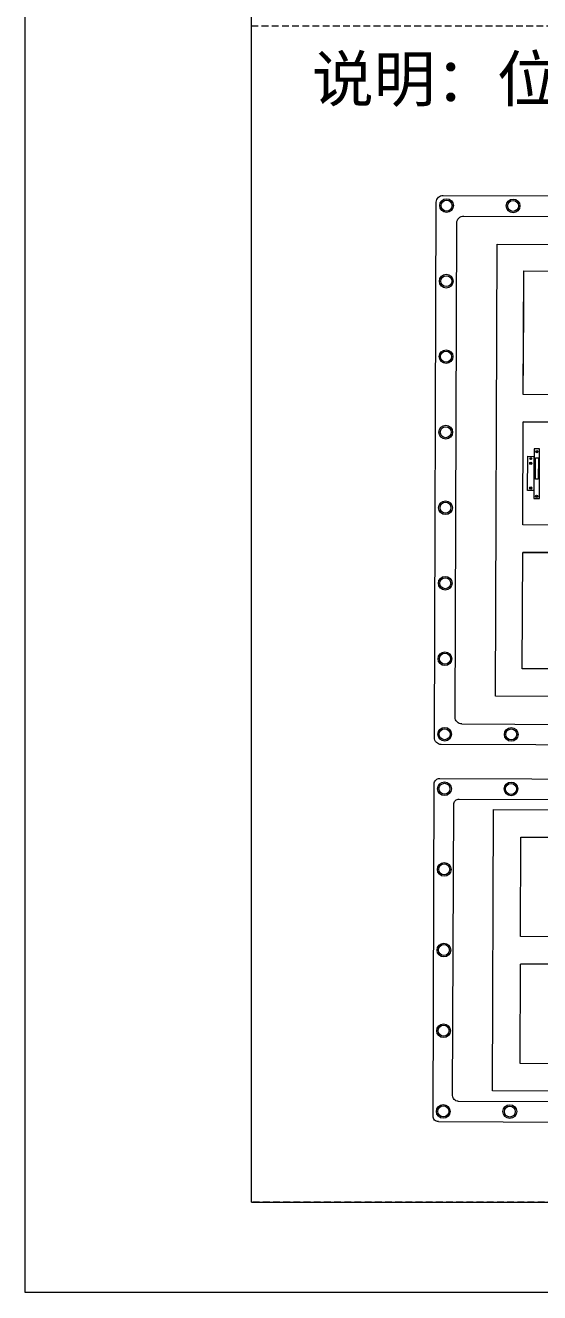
# Model space of a CAD drawing. Header units: millimetres. Extents: x 32721 to 103787, y 57624 to 127312.
# Drawn here: x 37450 to 37829, y 61252 to 62185 of the extents above; entities that cross this region are included whole.
import ezdxf

# ---------------------------------------------------------------- set-up
doc = ezdxf.new("R2010")
doc.units = ezdxf.units.MM
doc.header["$LTSCALE"] = 10
doc.linetypes.add('DASHED', pattern=[0.75, 0.5, -0.25])
doc.layers.get('0').update_dxf_attribs({"lineweight": 18})
for name, color, linetype, lineweight in [('1轮廓实线层', 7, 'Continuous', 18), ('2细线层', 4, 'Continuous', 18), ('图框层', 7, 'Continuous', 18)]:
    doc.layers.add(name, color=color, linetype=linetype, lineweight=lineweight)
doc.styles.add('FS', font='')
doc.styles.get('FS').set_extended_font_data('宋体')

msp = doc.modelspace()

# ---------------------------------------------------------------- linework, layer by layer
at = {"layer": '1轮廓实线层'}
for p, q in [((37757.48, 62059.9), (38454.95, 62057.38)), ((37772.59, 62044.68), (38439.73, 62042.27)), ((37795.97, 61691.18), (37797.17, 62024)), ((37797.17, 62024), (38415, 62021.77)), ((37816.49, 61913.25), (37816.82, 62004.22)), ((37816.82, 62004.22), (38395.21, 62002.14)), ((37816.76, 61990.32), (37816.53, 61927.15)), ((37816.76, 61990.32), (37816.53, 61927.15)), ((38192.22, 61911.89), (37816.48, 61913.25)), ((38394.88, 61911.16), (37816.49, 61913.25)), ((37816.13, 61817.22), (37816.41, 61893.03)), ((38192.15, 61891.67), (37816.41, 61893.03)), ((37816.41, 61893.03), (38394.82, 61890.94)), ((38191.87, 61815.86), (37816.13, 61817.22)), ((38394.54, 61815.13), (37816.13, 61817.22)), ((37815.75, 61711.32), (37816.06, 61797)), ((38191.8, 61795.65), (37816.06, 61797)), ((37816.06, 61797), (38394.47, 61794.92)), ((38394.16, 61709.23), (37815.75, 61711.32)), ((38413.8, 61688.95), (37795.97, 61691.18)), ((37771.24, 61670.68), (38438.38, 61668.27)), ((37769.26, 61615.38), (38438.42, 61612.97)), ((37793.9, 61400.55), (37794.65, 61607.65)), ((37794.65, 61607.65), (38412.98, 61605.42)), ((37814.53, 61514.14), (37814.79, 61587.36)), ((37814.79, 61587.36), (38392.69, 61585.28)), ((38392.43, 61512.05), (37814.53, 61514.14)), ((37814.19, 61420.7), (37814.45, 61493.92)), ((38392.36, 61491.84), (37814.45, 61493.92)), ((38189.93, 61419.34), (37814.19, 61420.7)), ((38392.09, 61418.61), (37814.19, 61420.7)), ((38412.24, 61398.32), (37793.9, 61400.55)), ((37768.46, 61393), (38437.62, 61390.59)), ((37754.01, 61377.89), (38453.49, 61375.37))]:
    msp.add_line(p, q, dxfattribs=at)
at = {"layer": '1轮廓实线层', "lineweight": 13}
for p, q in [((37824.41, 61873.26), (37824.28, 61836.62)), ((37828.56, 61873.24), (37824.41, 61873.26)), ((37828.43, 61836.6), (37828.56, 61873.24)), ((37819.69, 61842.48), (37819.78, 61867.75)), ((37819.78, 61867.75), (37824.33, 61867.73)), ((37821.4, 61862.11), (37822.56, 61863.27)), ((37821.41, 61865.59), (37822.58, 61866.74)), ((37821.5, 61862.01), (37822.67, 61863.17)), ((37821.51, 61865.48), (37822.68, 61866.64)), ((37824.33, 61867.73), (37824.23, 61842.46)), ((37825.84, 61870.59), (37827.01, 61871.75)), ((37825.95, 61870.49), (37827.11, 61871.65)), ((37821.33, 61843.94), (37822.5, 61845.1)), ((37821.44, 61843.84), (37822.6, 61845)), ((37824.23, 61842.46), (37819.69, 61842.48)), ((37824.28, 61836.62), (37828.43, 61836.6)), ((37825.73, 61837.72), (37826.89, 61838.88)), ((37825.83, 61837.62), (37826.99, 61838.78))]:
    msp.add_line(p, q, dxfattribs=at)
at = {"layer": '1轮廓实线层', "linetype": 'DASHED'}
msp.add_lwpolyline([(37616.2, 62184.8), (38552.14, 62184.8), (38552.14, 61318.65), (37616.2, 61318.65)], close=True, dxfattribs=at)
at = {"layer": '1轮廓实线层'}
for points in [[(38453.49, 61653.05), (37756.02, 61655.57, -0.414214), (37750.99, 61660.64), (37752.41, 62054.86, -0.414214), (37757.48, 62059.9)], [(37771.24, 61670.68, -0.414214), (37766.2, 61675.75), (37767.52, 62039.64, -0.414214), (37772.59, 62044.68)], [(37754.01, 61377.89, -0.414214), (37749.98, 61381.95), (37750.86, 61626.57, -0.414214), (37754.92, 61630.6), (38161.73, 61629.13)], [(37768.46, 61393, -0.414214), (37764.43, 61397.06), (37765.2, 61611.36, -0.414214), (37769.26, 61615.38)]]:
    msp.add_lwpolyline(points, format="xyb", dxfattribs=at)
msp.add_lwpolyline([(37816.13, 61817.22), (37816.41, 61893.03)], dxfattribs=at)
at = {"layer": '1轮廓实线层', "lineweight": 13}
msp.add_lwpolyline([(37825.61, 61866.61), (37827.61, 61866.6), (37827.55, 61850.96), (37825.56, 61850.97)], close=True, dxfattribs=at)
at = {"layer": '1轮廓实线层'}
for centre, radius in [((37759.98, 62052.31), 5.05), ((37759.98, 62052.31), 4.04), ((37809.01, 62052.13), 5.05), ((37809.01, 62052.13), 4.04), ((37759.78, 61996.71), 5.05), ((37759.78, 61996.71), 4.04), ((37759.58, 61941.12), 5.05), ((37759.58, 61941.12), 4.04), ((37759.38, 61885.52), 5.05), ((37759.38, 61885.52), 4.04), ((37759.18, 61829.93), 5.05), ((37759.18, 61829.93), 4.04), ((37758.98, 61774.33), 5.05), ((37758.98, 61774.33), 4.04), ((37758.78, 61718.74), 5.05), ((37758.78, 61718.74), 4.04), ((37758.58, 61663.14), 5.05), ((37758.58, 61663.14), 4.04), ((37807.6, 61662.97), 5.05), ((37807.6, 61662.97), 4.04), ((37758.43, 61623), 5.05), ((37758.43, 61623), 4.04), ((37807.46, 61622.83), 5.05), ((37807.46, 61622.83), 4.04), ((37758.22, 61563.62), 5.05), ((37758.22, 61563.62), 4.04), ((37758, 61504.23), 5.05), ((37758, 61504.23), 4.04), ((37757.79, 61444.85), 5.05), ((37757.79, 61444.85), 4.04), ((37757.57, 61385.46), 5.05), ((37757.57, 61385.46), 4.04), ((37806.6, 61385.29), 5.05), ((37806.6, 61385.29), 4.04)]:
    msp.add_circle(centre, radius, dxfattribs=at)
at = {"layer": '1轮廓实线层', "lineweight": 13}
for centre in [(37822.03, 61862.64), (37822.05, 61866.11), (37826.48, 61871.12), (37821.97, 61844.47), (37826.36, 61838.25)]:
    msp.add_circle(centre, 0.821, dxfattribs=at)
at = {"layer": '2细线层'}
for p, q in [((37449.53, 61251.98), (37449.53, 64051.98)), ((41409.53, 61251.98), (37449.53, 61251.98))]:
    msp.add_line(p, q, dxfattribs=at)
at = {"layer": '图框层'}
for q in [(37616.2, 63985.32), (41342.86, 61318.65)]:
    msp.add_line((37616.2, 61318.65), q, dxfattribs=at)

# ---------------------------------------------------------------- texts
at = {"color": 3, "style": 'FS'}
msp.add_text('说明：位置示意图', height=33.333, dxfattribs=at).set_placement((37660.75, 62128.97))

doc.saveas('drawing.dxf')
